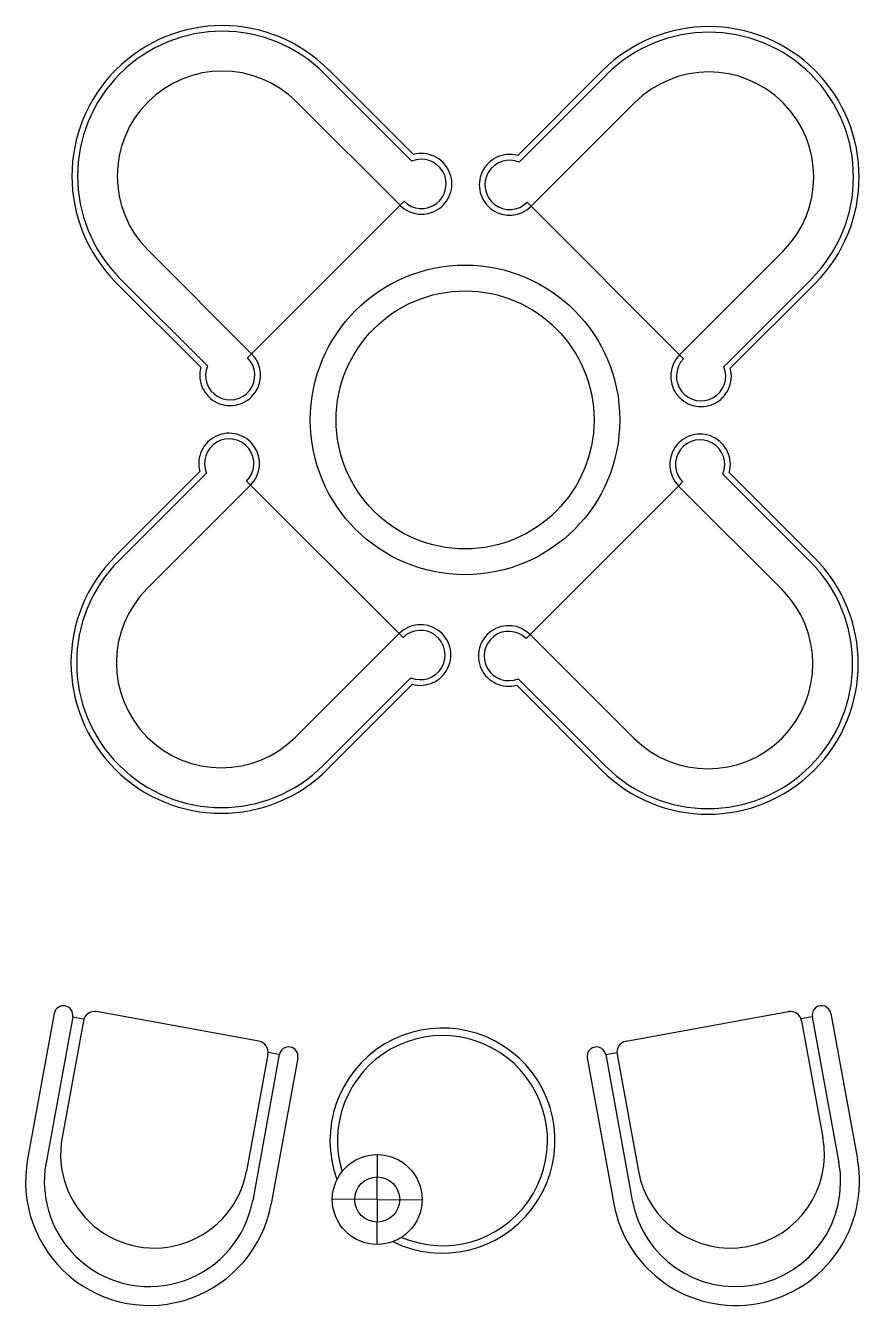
# Model space of a CAD drawing. Header units: inches. Extents: x 3.4 to 45.9, y 14.3 to 39.1.
# Drawn here: x 34.657 to 36.435, y 30.209 to 32.937 of the extents above; entities that cross this region are included whole.
import ezdxf

# ---------------------------------------------------------------- set-up
doc = ezdxf.new("R2010")
doc.units = ezdxf.units.IN
doc.header["$MEASUREMENT"] = 0
doc.layers.add('02', color=2, linetype='Continuous')

msp = doc.modelspace()

# ---------------------------------------------------------------- linework, layer by layer
at = {"layer": '02'}
for p, q in [((35.4806, 32.6485), (35.2942, 32.8348)), ((35.4838, 32.6623), (35.3028, 32.8434)), ((35.887, 32.8413), (35.706, 32.6603)), ((35.8956, 32.8327), (35.7092, 32.6464)), ((35.2343, 32.7749), (35.4551, 32.5542)), ((35.7347, 32.5521), (35.9554, 32.7729)), ((35.1385, 32.2376), (35.4551, 32.5542)), ((35.4551, 32.5542), (35.4636, 32.5627)), ((35.7347, 32.5521), (35.7261, 32.5607)), ((35.7347, 32.5521), (36.0513, 32.2355)), ((35.1385, 32.2376), (34.9177, 32.4584)), ((36.272, 32.4563), (36.0513, 32.2355)), ((34.8493, 32.3899), (35.0303, 32.2089)), ((34.8579, 32.3985), (35.0442, 32.2121)), ((36.1455, 32.21), (36.3319, 32.3964)), ((36.1594, 32.2068), (36.3405, 32.3878)), ((35.1385, 32.2376), (35.1299, 32.2291)), ((36.0513, 32.2355), (36.0598, 32.227)), ((35.0283, 31.9867), (34.8472, 31.8057)), ((35.0421, 31.9835), (34.8558, 31.7971)), ((36.3298, 31.7951), (36.1435, 31.9814)), ((36.3384, 31.8036), (36.1573, 31.9846)), ((34.9157, 31.7372), (35.1364, 31.958)), ((35.453, 31.6414), (35.1279, 31.9665)), ((36.0492, 31.9559), (35.7241, 31.6308)), ((36.0492, 31.9559), (36.0577, 31.9645)), ((36.0492, 31.9559), (36.2699, 31.7352)), ((35.453, 31.6414), (35.2322, 31.4207)), ((35.453, 31.6414), (35.4616, 31.6329)), ((35.9534, 31.4186), (35.7326, 31.6393)), ((35.2921, 31.3608), (35.4785, 31.5471)), ((35.7071, 31.5451), (35.8935, 31.3587)), ((35.3007, 31.3522), (35.4817, 31.5333)), ((35.7039, 31.5312), (35.8849, 31.3501)), ((34.7176, 30.8315), (34.6608, 30.5207)), ((35.1541, 30.7722), (34.8078, 30.8354)), ((35.9373, 30.7722), (36.2836, 30.8354)), ((36.3738, 30.8315), (36.4305, 30.5207)), ((34.757, 30.8244), (34.7002, 30.5135)), ((34.7799, 30.8161), (34.7345, 30.5675)), ((34.757, 30.8244), (34.7806, 30.82)), ((36.3344, 30.8244), (36.3108, 30.82)), ((36.3115, 30.8161), (36.3569, 30.5675)), ((36.3344, 30.8244), (36.3912, 30.5135)), ((35.1977, 30.7439), (35.1741, 30.7482)), ((35.8937, 30.7439), (35.9173, 30.7482)), ((35.1734, 30.7442), (35.1279, 30.4956)), ((35.1977, 30.7439), (35.1409, 30.433)), ((35.237, 30.7367), (35.1803, 30.4258)), ((35.8543, 30.7367), (35.9111, 30.4258)), ((35.8937, 30.7439), (35.9505, 30.433)), ((35.918, 30.7442), (35.9634, 30.4956)), ((35.4065, 30.435), (35.4071, 30.5308)), ((35.4065, 30.435), (35.3107, 30.4356)), ((35.4065, 30.435), (35.4059, 30.3392)), ((35.4065, 30.435), (35.5023, 30.4344))]:
    msp.add_line(p, q, dxfattribs=at)
for centre, radius in [((35.5938, 32.0968), 0.33), ((35.5938, 32.0968), 0.275), ((35.4065, 30.435), 0.0958), ((35.4065, 30.435), 0.048)]:
    msp.add_circle(centre, radius, dxfattribs=at)
for centre, radius, start, end in [((35.076, 32.6166), 0.3206, 45, 225), ((36.1137, 32.6146), 0.3206, 315, 135), ((35.076, 32.6166), 0.3085, 45, 225), ((36.1137, 32.6146), 0.3085, 315, 135), ((35.076, 32.6166), 0.2238, 45, 225), ((36.1137, 32.6146), 0.2238, 315, 135), ((35.5008, 32.5999), 0.0647, 225, 105.2448), ((35.6889, 32.5978), 0.0647, 74.7552, 315), ((35.5008, 32.5999), 0.0526, 225, 112.6409), ((35.6889, 32.5978), 0.0526, 67.3591, 315), ((35.0928, 32.1919), 0.0647, 164.7552, 45), ((35.0928, 32.1919), 0.0526, 157.3591, 45), ((36.097, 32.1898), 0.0647, 135, 15.2448), ((36.097, 32.1898), 0.0526, 135, 22.6409), ((35.0907, 32.0037), 0.0647, 315, 195.2448), ((35.0907, 32.0037), 0.0526, 315, 202.6409), ((36.0949, 32.0017), 0.0647, 344.7552, 225), ((36.0949, 32.0017), 0.0526, 337.3591, 225), ((35.074, 31.579), 0.3206, 135, 315), ((35.074, 31.579), 0.3085, 135, 315), ((36.1117, 31.5769), 0.3206, 225, 45), ((36.1117, 31.5769), 0.3085, 225, 45), ((35.074, 31.579), 0.2238, 135, 315), ((36.1117, 31.5769), 0.2238, 225, 45), ((35.4987, 31.5957), 0.0647, 254.7552, 135), ((35.4987, 31.5957), 0.0526, 247.3591, 135), ((35.6869, 31.5936), 0.0647, 45, 285.2448), ((35.6869, 31.5936), 0.0526, 45, 292.6409), ((34.7373, 30.828), 0.02, 349.6496, 169.6496), ((34.8035, 30.8118), 0.024, 79.6496, 169.6496), ((36.2879, 30.8118), 0.024, 10.3504, 100.3504), ((36.3541, 30.828), 0.02, 10.3504, 190.3504), ((35.5457, 30.5605), 0.24, 243.8091, 200.2747), ((35.5457, 30.5605), 0.224, 247.0005, 197.2029), ((35.1497, 30.7486), 0.024, 349.6496, 79.6496), ((35.2174, 30.7403), 0.02, 349.6496, 169.6496), ((35.874, 30.7403), 0.02, 10.3504, 190.3504), ((35.9416, 30.7486), 0.024, 100.3504, 190.3504), ((34.9312, 30.5316), 0.2, 169.6496, 349.6496), ((36.1602, 30.5316), 0.2, 190.3504, 10.3504), ((34.9205, 30.4733), 0.264, 169.6496, 349.6496), ((34.9205, 30.4733), 0.224, 169.6496, 349.6496), ((36.1708, 30.4733), 0.264, 190.3504, 10.3504), ((36.1708, 30.4733), 0.224, 190.3504, 10.3504)]:
    msp.add_arc(centre, radius, start, end, dxfattribs=at)

doc.saveas('drawing.dxf')
